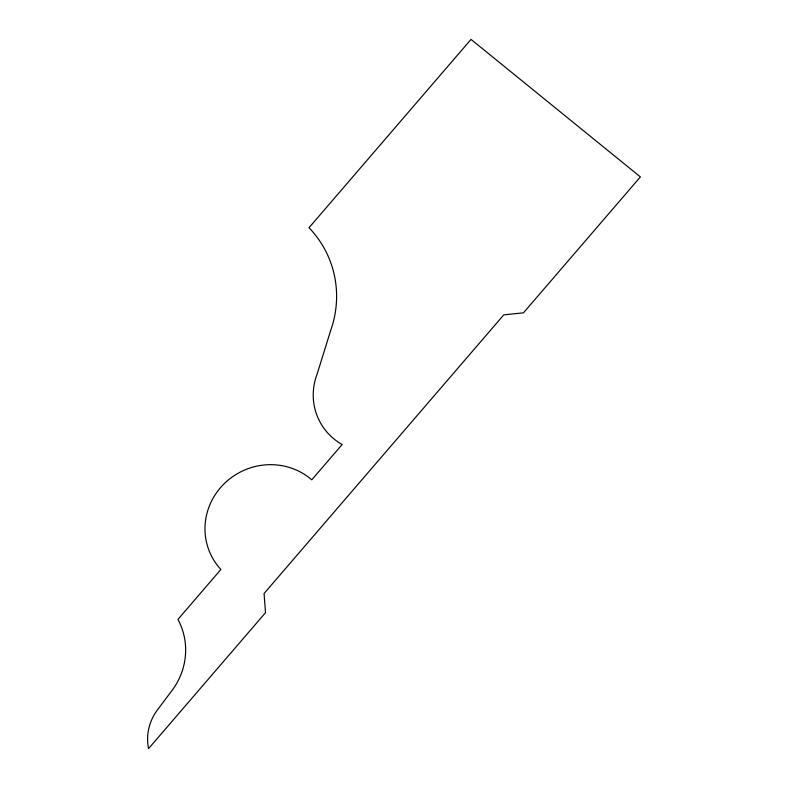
<?xml version="1.0" encoding="UTF-8"?>
<svg xmlns="http://www.w3.org/2000/svg" width="788" height="788" viewBox="0 0 788 788"><rect width="100%" height="100%" fill="white"/><g stroke="black" fill="none" stroke-linecap="round" stroke-linejoin="round"><path stroke-width="1.18" d="M330.517 330.93L317.032 374.379A60.814 58.519 -26.3 0 0 342.14 444.54L311.792 479.823A64.173 61.75 -26.3 0 0 224.107 483.802A64.173 61.75 -26.3 0 0 220.896 569.468L177.94 619.407A69.048 66.438 -26.3 0 1 172.582 689.727L157.915 709.289A49.703 47.832 -26.3 0 0 148.587 748.6L265.526 612.67L264.069 593.502L503.778 314.855L523.449 312.846L640.388 176.916L471.027 39.4L309.004 227.732A106.085 102.076 -26.3 0 1 330.517 330.93"/></g></svg>
